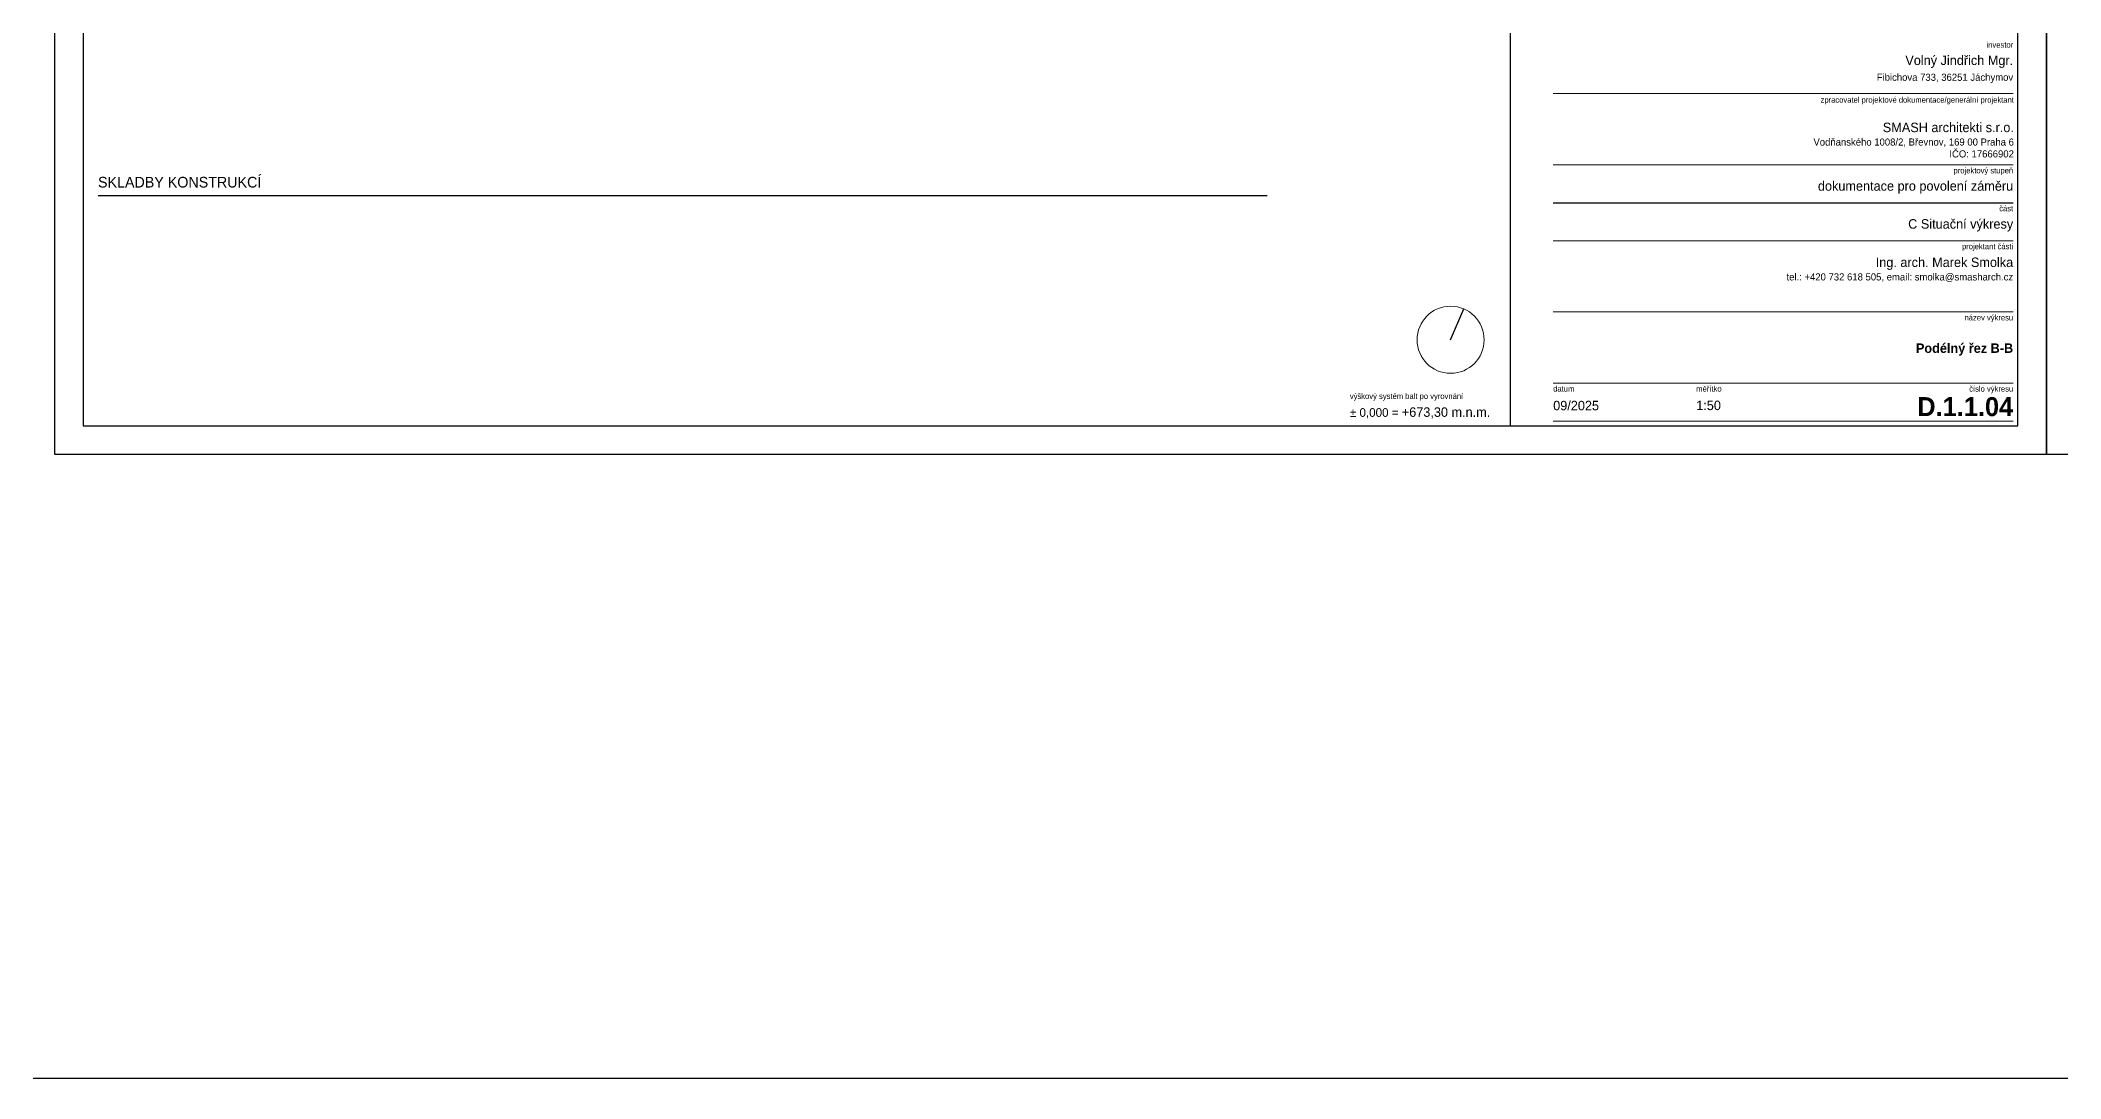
# Model space of a CAD drawing. Header units: millimetres. Extents: x 3760008 to 3998794, y 1820800 to 2250722.
# Drawn here: x 3952640 to 3973940, y 1820800 to 1831741 of the extents above; entities that cross this region are included whole.
import ezdxf

# ---------------------------------------------------------------- set-up
doc = ezdxf.new("R2010")
doc.units = ezdxf.units.MM
doc.header["$LTSCALE"] = 5
doc.layers.add('_ geometrie', color=52, linetype='Continuous', lineweight=30, true_color=0xb3b300, plot=False)
doc.layers.add('km__netisk', color=250, linetype='Continuous', plot=False)
doc.layers.add('km_rozpiska', color=7, linetype='Continuous', lineweight=0)
doc.layers.add('SMA_rozpiska', color=7, linetype='Continuous', lineweight=0)
doc.styles.add('km_style', font='GOTHIC.TTF')

# ---------------------------------------------------------------- blocks, each defined once
blk = doc.blocks.new('investor')
at = {"layer": 'km_rozpiska', "ltscale": 0.5, "rotation": 0, "style": 'km_style'}
for s, insert, char_height, width, attachment_point in [('\\fCentury Gothic|b0|i0|c238;Volný Jindřich Mgr.', (0, -476), 200, 10000, 6), ('investor', (0, -60), 120, 8910, 3), ('\\fCentury Gothic|b0|i0|c238;Fibichova 733, 36251 Jáchymov', (0, -826), 150, 10000, 6)]:
    blk.add_mtext(s, dxfattribs=dict(at, insert=insert, char_height=char_height, width=width, attachment_point=attachment_point))
blk = doc.blocks.new('projektový stupeň')
at = {"layer": 'km_rozpiska', "ltscale": 0.5, "rotation": 0, "style": 'km_style'}
for s, insert, char_height, width, attachment_point in [(' dokumentace pro povolení záměru', (0, -476), 200, 10000, 6), ('projektový stupeň', (0, -60), 120, 8910, 3)]:
    blk.add_mtext(s, dxfattribs=dict(at, insert=insert, char_height=char_height, width=width, attachment_point=attachment_point))
blk = doc.blocks.new('projektant')
at = {"layer": 'km_rozpiska', "ltscale": 0.5, "width": 10000, "rotation": 0, "style": 'km_style'}
for s, insert, char_height, attachment_point in [('Ing. arch. Marek Smolka\\P\\H0.75x;tel.: +420 732 618 505, email: smolka@smasharch.cz', (0, -611), 200, 6), ('projektant části', (0, -60), 120, 3)]:
    blk.add_mtext(s, dxfattribs=dict(at, insert=insert, char_height=char_height, attachment_point=attachment_point))
blk = doc.blocks.new('datum')
at = {"layer": 'km_rozpiska', "ltscale": 0.5, "rotation": 0, "style": 'km_style'}
for s, insert, char_height, width, attachment_point in [('datum', (0, -60), 120, 8910, 1), ('09/2025', (0, -476), 200, 2272.24, 4)]:
    blk.add_mtext(s, dxfattribs=dict(at, insert=insert, char_height=char_height, width=width, attachment_point=attachment_point))
blk = doc.blocks.new('část')
at = {"layer": 'km_rozpiska', "ltscale": 0.5, "rotation": 0, "style": 'km_style'}
for s, insert, char_height, width, attachment_point in [('C Situační výkresy', (0, -476), 200, 10000, 6), ('část', (0, -60), 120, 8910, 3)]:
    blk.add_mtext(s, dxfattribs=dict(at, insert=insert, char_height=char_height, width=width, attachment_point=attachment_point))
blk = doc.blocks.new('hlavní projektant')
at = {"layer": 'km_rozpiska', "ltscale": 0.5, "width": 10000, "rotation": 0, "style": 'km_style'}
for s, insert, char_height, attachment_point in [('zpracovatel projektové dokumentace/generální projektant', (15, -70), 120, 3), ('SMASH architekti s.r.o.\\H0.75x;\\P\\H1x;Vodňanského 1008/2, Břevnov, 169 00 Praha 6\\H1x;\\P\\H1x;IČO: 17666902', (15, -979), 200, 6)]:
    blk.add_mtext(s, dxfattribs=dict(at, insert=insert, char_height=char_height, attachment_point=attachment_point))
blk = doc.blocks.new('severka')
at = {"layer": 'SMA_rozpiska', "lineweight": 30}
blk.add_lwpolyline([(0, 0), (0, 1000)], dxfattribs=at)
at = {"layer": 'SMA_rozpiska'}
blk.add_circle((0, 0), 1000, dxfattribs=at)
blk = doc.blocks.new('výškový systém')
at = {"layer": 'km_rozpiska', "ltscale": 0.5, "rotation": 0, "style": 'km_style'}
for s, insert, char_height, width, attachment_point in [('výškový systém balt po vyrovnání', (0, -21), 120, 8910, 1), ('\\pxa0.66667,sm1.07917;{\\H0.91667x;± 0,000 = }+673,30 m.n.m.', (0, -436), 200, 3814.67, 4)]:
    blk.add_mtext(s, dxfattribs=dict(at, insert=insert, char_height=char_height, width=width, attachment_point=attachment_point))
blk = doc.blocks.new('legenda skladeb')
at = {"layer": 'km_rozpiska', "lineweight": 30}
blk.add_lwpolyline([(0, 0), (12327, 0)], dxfattribs=at)
at = {"layer": 'km_rozpiska', "insert": (0, 196), "char_height": 112.5, "attachment_point": 1, "line_spacing_factor": 1.2, "style": 'km_style'}
blk.add_mtext_dynamic_manual_height_columns('\\pxa0.25;SKLADBY KONSTRUKCÍ', width=3750, gutter_width=12.5, heights=[0], dxfattribs=at)

msp = doc.modelspace()

# ---------------------------------------------------------------- linework, layer by layer
at = {"layer": '_ geometrie'}
msp.add_lwpolyline([(3921400, 1820800), (3921400, 1901383.2), (3998794.5, 1901383.2), (3998794.5, 1820800)], close=True, dxfattribs=at)
at = {"layer": 'km__netisk'}
for points in [[(3952790, 1827380.4), (3973790, 1827380.4), (3973790, 1842230.4), (3952790, 1842230.4)], [(3952790, 1827380.4), (3973790, 1827380.4), (3973790, 1842230.4), (3952790, 1842230.4)], [(3973790, 1827380.4), (3994790, 1827380.4), (3994790, 1842230.4), (3973790, 1842230.4)], [(3973790, 1827380.4), (3994790, 1827380.4), (3994790, 1842230.4), (3973790, 1842230.4)], [(3968140, 1827680.4), (3968140, 1841930.4), (3953090, 1841930.4), (3953090, 1827680.4)], [(3953090, 1827680.4), (3973490, 1827680.4), (3973490, 1841930.4), (3953090, 1841930.4)], [(3968140, 1827680.4), (3968140, 1841930.4), (3953090, 1841930.4), (3953090, 1827680.4)]]:
    msp.add_lwpolyline(points, close=True, dxfattribs=at)
at = {"layer": 'km_rozpiska'}
for points in [[(3968590, 1831180.4), (3973440, 1831180.4)], [(3968590, 1830430.4), (3973440, 1830430.4)], [(3968590, 1829630.4), (3973440, 1829630.4)], [(3968590, 1828880.4), (3973440, 1828880.4)], [(3968590, 1828130.4), (3973440, 1828130.4)], [(3968590, 1827730.4), (3973440, 1827730.4)]]:
    msp.add_lwpolyline(points, dxfattribs=at)
at = {"layer": 'km_rozpiska', "lineweight": 30}
msp.add_lwpolyline([(3968590, 1830030.4), (3973440, 1830030.4)], dxfattribs=at)

# ---------------------------------------------------------------- block references
at = {"layer": 'km_rozpiska', "xscale": 0.5, "yscale": 0.5, "zscale": 0.5}
for name, p in [('investor', (3973440, 1831754.9)), ('hlavní projektant', (3973440, 1831180.4)), ('projektový stupeň', (3973440, 1830430.4)), ('část', (3973440, 1830030.4)), ('projektant', (3973440, 1829630.4)), ('výškový systém', (3966446.2, 1828033)), ('datum', (3968590, 1828130.4))]:
    msp.add_blockref(name, p, dxfattribs=at)
at = {"layer": 'km_rozpiska', "lineweight": 30, "rotation": 360}
msp.add_blockref('legenda skladeb', (3953247.3, 1830107.6), dxfattribs=at)
at = {"layer": 'km_rozpiska', "xscale": 0.35353535353535, "yscale": 0.35353535353535, "zscale": 0.35353535353535, "rotation": 336.8972537958082}
msp.add_blockref('severka', (3967508.8, 1828586.4), dxfattribs=at)

# ---------------------------------------------------------------- texts
at = {"layer": 'km_rozpiska', "ltscale": 0.5, "rotation": 0, "style": 'km_style'}
for s, insert, char_height, width, attachment_point in [('název výkresu', (3973440, 1828850.3), 60, 4455, 3), ('\\fCentury Gothic|b1|i0|c238|p34;Podélný řez B-B', (3973440, 1828483.2), 100, 4850, 6), ('měřítko', (3970098.3, 1828100.3), 60, 552.321, 1), ('\\fCentury Gothic|b1|i0|c238|p34;D.1.1.04', (3973440, 1827880.6), 200, 3151.961, 6), ('číslo výkresu', (3973440, 1828100.3), 60, 1702.679, 3), ('1:50', (3970098.3, 1827894.5), 100, 708.782, 4)]:
    msp.add_mtext(s, dxfattribs=dict(at, insert=insert, char_height=char_height, width=width, attachment_point=attachment_point))

doc.saveas('drawing.dxf')
